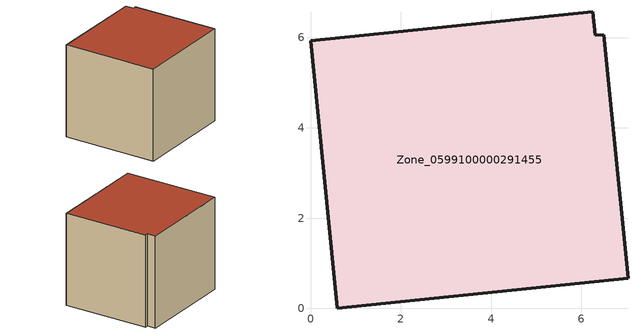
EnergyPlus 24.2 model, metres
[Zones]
Zone_0599100000291455
 floor ground (C_G): 0.59,0 0,5.93 6.25,6.58 6.31,6.05 6.49,6.06 7.03,0.67 z0
 wall outside (C_F): 0.59,0 7.03,0.67 6.49,6.06 6.31,6.05 6.25,6.58 0,5.93 0.59,0 z0:5.83
 roof outside (C_R): 0,5.93 0.59,0 7.03,0.67 6.49,6.06 6.31,6.05 6.25,6.58 z5.83
[BUILDING]
Pand.0599100000291455: North Axis=0; Terrain=City; Loads Convergence Tolerance Value=0.04; Temperature Convergence Tolerance Value=0.4; Solar Distribution=FullExterior; Maximum Number of Warmup Days=25; Minimum Number of Warmup Days=1
[Site:Location]
Rotterdam.The.Hague.AP_ZH_NLD Design_Conditions: Latitude=51.96; Longitude=4.45; Time Zone=1; Elevation=-4.5
[SITE:GROUNDTEMPERATURE:BUILDINGSURFACE]
18, 18, 18, 18, 18, 18, 18, 18, 18, 18, 18, 18
[MATERIAL] Thermal Absorptance=0.9; Solar Absorptance=0.7; Visible Absorptance=0.7
Name | Roughness | Thickness | Conductivity | Density | Specific Heat
G.TI.1946-1964 | MediumSmooth | 0.15 | 1 | 540 | 1210
F.TI.1946-1964 | Rough | 0.3 | 0.857143 | 1920 | 840
R.TI.1946-1964 | MediumRough | 0.2 | 0.277778 | 1500 | 1000
[CONSTRUCTION]
C_G: G.TI.1946-1964
C_F: F.TI.1946-1964
C_R: R.TI.1946-1964
[ZONE]
Zone_0599100000291455: Type=1; Multiplier=1; Ceiling Height=Autocalculate; Volume=Autocalculate; Floor Area=autocalculate; Part of Total Floor Area=Yes
[ZONEINFILTRATION:DESIGNFLOWRATE]
Infil_Zone_0599100000291455: Zone or ZoneList or Space or SpaceList=Zone_0599100000291455; Schedule=AlwaysOn; Design Flow Rate Calculation Method=Flow/Area; Flow Rate per Floor Area=0.003; Constant Term Coefficient=1; Temperature Term Coefficient=0; Velocity Term Coefficient=0; Velocity Squared Term Coefficient=0
[HVACTEMPLATE:ZONE:IDEALLOADSAIRSYSTEM]
Zone_0599100000291455: Maximum Heating Supply Air Temperature=50; Minimum Cooling Supply Air Temperature=13; Maximum Heating Supply Air Humidity Ratio=0.0156; Minimum Cooling Supply Air Humidity Ratio=0.0077; Heating Limit=NoLimit; Cooling Limit=NoLimit; Dehumidification Control Type=ConstantSensibleHeatRatio; Cooling Sensible Heat Ratio=0.7; Dehumidification Setpoint=60; Humidification Control Type=None; Humidification Setpoint=30; Outdoor Air Method=None; Outdoor Air Flow Rate per Person=0.00944; Outdoor Air Flow Rate per Zone Floor Area=0; Outdoor Air Flow Rate per Zone=0; Demand Controlled Ventilation Type=None; Outdoor Air Economizer Type=NoEconomizer; Heat Recovery Type=None; Sensible Heat Recovery Effectiveness=0.7; Latent Heat Recovery Effectiveness=0.65
[ZONECONTROL:THERMOSTAT]
ThermostatControl_Zone_0599100000291455: Zone or ZoneList=Zone_0599100000291455; Control Type Schedule=DualSetpointControlType; Control 1=Thermostat_Zone_0599100000291455; Temperature Difference Between Cutout And Setpoint=0
[THERMOSTATSETPOINT:DUALSETPOINT]
Thermostat_Zone_0599100000291455: Heating Setpoint Temperature Schedule=HeatingSetpoint_Zone_0599100000291455; Cooling Setpoint Temperature Schedule=CoolingSetpoint_Zone_0599100000291455
[SCHEDULE:COMPACT]
HeatingSetpoint_Zone_0599100000291455: Through: 12/31, For: AllDays, Until: 24:00, 21
CoolingSetpoint_Zone_0599100000291455: Through: 12/31, For: AllDays, Until: 24:00, 24
DualSetpointControlType: Through: 12/31, For: AllDays, Until: 24:00, 4
AlwaysOn: Through: 12/31, For: AllDays, Until: 24:00, 1
